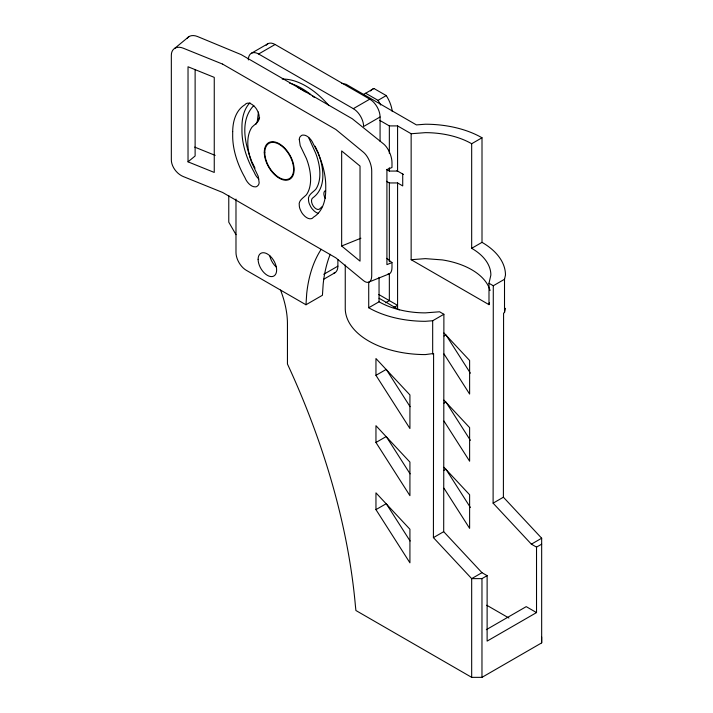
<?xml version="1.0" encoding="UTF-8"?>
<svg xmlns="http://www.w3.org/2000/svg" width="713" height="713" viewBox="0 0 713 713"><rect width="100%" height="100%" fill="white"/><g stroke="black" fill="none" stroke-linecap="round" stroke-linejoin="round"><path stroke-width="1.07" d="M228.775 195.514L228.775 222.171L235.985 234.648M345.252 264.969L345.252 308.328A80.106 46.247 0 0 0 425.367 354.584L433.593 353.496L433.415 537.62L471.676 578.626L471.676 677.35L481.97 677.35L541.666 642.885L541.666 636.941M541.666 642.885L541.666 538.217L503.396 497.211L503.583 313.087L504.51 312.552L504.51 279.273L505.472 275.058A80.106 46.247 0 0 0 482.006 242.349L482.006 137.769L471.676 143.732L471.676 248.311A65.498 37.816 0 0 1 490.865 275.058L488.993 283.266L493.289 285.753L493.111 503.155L531.372 544.162L536.524 547.129L536.524 612.583L487.122 641.103L487.122 575.658L481.97 572.682L443.7 531.675L443.887 314.273L432.675 320.752L425.367 321.305A80.106 46.247 0 0 1 368.719 307.758L368.719 282.17M375.956 509.626L375.956 492.843L409.922 529.242L409.922 562.815L375.956 509.626L386.25 503.69L410.091 541.007M375.956 442.479L375.956 425.697L409.922 462.086L409.922 495.66L375.956 442.479L386.25 436.534L410.091 473.86M375.956 375.332L375.956 358.541L409.922 394.94L409.922 428.513L375.956 375.332L386.25 369.387L410.091 406.713M368.719 307.758L379.049 301.795L379.049 277.321M389.343 273.97L389.343 300.61L385.599 302.767M389.343 261.76L389.343 182.947L386.473 181.289M389.343 153.438L389.343 125.907L379.824 120.408M397.578 309.326L397.578 182.947L389.343 182.947M389.343 125.907L397.578 125.907L397.578 171.067L389.343 171.067L386.473 169.409M402.72 174.034L402.72 185.924L397.578 182.947M489.457 302.606L488.993 304.656L411.143 259.71L411.143 133.732L397.578 125.907M481.97 677.35L481.97 578.626L487.122 575.658M235.985 199.07L235.985 252.473A14.554 8.404 60 0 0 246.279 270.298L305.975 304.763L306.706 293.596A175.763 101.478 60 0 1 321.189 249.318M257.241 121.932L258.445 112.039M504.51 312.552L505.472 308.328M256.029 124.178L259.621 117.538M253.828 105.488C239.452 120.328 244.907 144.507 251.894 161.717M322.374 206.431L320.137 208.508A6.551 3.779 60 0 1 313.31 206.128A6.551 3.779 60 0 1 312.855 197.84C326.616 187.822 323.684 168.001 318.649 153.999M174.828 48.27L189.016 36.568M188.027 161.842L188.027 66.764L214.256 77.369L214.256 172.439L188.027 161.842L195.121 155.987L195.121 69.758M363.871 94.259A24.866 14.358 59.9 0 1 365.671 93.243L373.897 88.474L386.259 95.578A24.866 14.376 59.8 0 1 392.284 111.558M365.671 93.243L378.033 100.346L386.259 95.578M251.35 53.279L267.821 43.769M248.338 59.945A14.554 8.404 60 0 1 258.623 54.001L275.093 44.491L369.78 99.16A14.554 8.404 60 0 1 380.074 116.985L380.074 141.308M258.623 54.001L353.318 108.67L369.78 99.16M380.074 116.985L363.612 126.495A14.554 8.404 60 0 0 353.318 108.67M323.729 274.309L337.882 266.145L337.882 259.523M323.542 279.344L334.86 272.803M305.975 304.763L322.436 295.262L323.176 284.086A175.763 101.478 60 0 1 330.208 254.3M471.676 248.311L482.006 242.349M393.772 307.553L397.578 305.36L378.826 294.54M493.289 285.753L504.51 279.273M444.074 336.001L445.946 334.923L470.375 373.175M444.074 403.157L445.946 402.07L470.375 440.331M444.074 470.304L445.946 469.225L470.375 507.478M433.415 537.62L443.7 531.675M493.111 503.155L503.396 497.211M481.97 572.682L471.676 578.626L481.97 578.626M531.372 544.162L541.666 538.217M536.524 547.129L541.666 544.162M486.328 629.677L526.23 606.638L536.524 612.583M341.661 246.003L360.029 261.145L360.029 166.067L341.661 150.924L341.661 246.003L360.921 238.213M387.81 274.193A14.554 6.818 68 0 0 391.99 267.339L391.99 262.589L386.918 264.639L386.918 169.56L391.99 167.51L391.99 162.76A14.554 6.818 68 0 0 383.639 143.99L352.284 118.768L241.128 54.598L197.448 36.497A14.554 9.732 50.5 0 0 187.127 38.261M369.272 281.92L389.548 273.73M411.143 133.732L425.367 132.654A65.498 37.816 0 0 1 471.676 143.732M411.143 259.71L425.367 258.632L442.318 259.915A65.498 37.816 0 0 1 490.054 290.53M341.803 83.323L346.108 84.303L416.419 124.9L425.367 124.222A80.106 46.247 0 0 1 482.006 137.769M194.72 147.11L215.166 155.372M396.9 170.674L403.531 174.507M443.887 314.273L439.591 311.786L425.367 312.873A65.498 37.816 0 0 1 379.049 301.795M379.04 298.221L399.218 309.879M486.738 605.23L508.895 618.019M471.676 677.35L355.912 610.515L355.377 605.453A513.716 296.599 60 0 0 287.446 364.013L287.446 323.782A72.779 42.022 60 0 0 280.548 290.093M386.838 258.338L391.99 262.589M443.958 332.98L469.617 360.475L469.617 394.048L443.994 353.933M443.958 400.127L469.617 427.622L469.617 461.195L443.994 421.08M443.958 467.273L469.617 494.769L469.617 528.351L443.994 488.227M378.033 100.346L379.851 103.438A24.866 14.376 59.8 0 1 380.662 105.034M315.093 146.192L316.884 149.917M317.33 150.853L318.337 152.947M252.331 162.626L255.022 168.215M308.684 137.654L315.672 153.188A44.411 25.641 60 0 1 315.672 189.444C312.704 192.51 307.33 195.202 308.551 200.291A8.182 4.724 60 0 0 310.066 205.389A8.182 4.724 60 0 0 313.203 209.978L314.139 210.959A10.9 6.292 60 0 0 318.123 213.258M488.993 283.266L488.993 304.656M432.675 320.752L432.675 354.022M389.343 167.76L389.343 171.067M370.564 90.943A24.866 14.358 59.9 0 1 373.897 88.474M282.196 79.081A72.779 42.022 60 0 1 328.925 105.577M337.882 266.145A14.554 8.404 60 0 1 333.488 273.346M276.296 267.063A13.101 7.567 60 0 1 269.746 255.717M289.531 83.082A72.779 42.022 60 0 1 310.806 94.535M312.57 95.952A72.779 42.022 60 0 1 314.308 97.423M266.181 45.284A14.554 8.404 60 0 1 275.093 44.491M297.731 87.378A72.779 42.022 60 0 1 305.298 91.87M325.208 198.276A6.551 3.779 60 0 1 325.208 190.71M249.987 102.743A60.213 34.768 60 0 0 241.948 126.219L241.948 131.29A60.213 34.768 60 0 0 254.024 171.922L255.37 174.73A10.9 6.292 60 0 0 258.828 179.025M232.688 131.566L232.688 136.638A60.213 34.768 60 0 0 244.755 177.27L246.11 180.077A10.9 6.292 60 0 0 253.552 186.672L254.479 186.77A8.182 4.724 60 0 0 257.616 185.799A8.182 4.724 60 0 0 259.131 182.457L258.231 176.334L252.01 163.393A44.411 25.641 60 0 1 252.01 127.128C254.978 124.062 260.352 121.379 259.131 116.281A8.182 4.724 60 0 0 257.616 111.192A8.182 4.724 60 0 0 254.479 106.593L253.552 105.613A10.9 6.292 60 0 0 246.11 103.626L244.755 104.873A60.213 34.768 60 0 0 232.688 131.566M299.291 139.472L300.191 145.586L306.412 158.536A44.411 25.641 60 0 1 306.412 194.792C303.444 197.857 298.07 200.549 299.291 205.638A8.182 4.724 60 0 0 300.806 210.736A8.182 4.724 60 0 0 303.943 215.326L304.87 216.306A10.9 6.292 60 0 0 312.312 218.303L313.667 217.046A60.213 34.768 60 0 0 325.743 190.362L325.743 185.291A60.213 34.768 60 0 0 313.667 144.659L312.312 141.851A10.9 6.292 60 0 0 304.87 135.247L303.943 135.158A8.182 4.724 60 0 0 300.806 136.121A8.182 4.724 60 0 0 299.291 139.472M222.599 64.099L183.259 48.199A14.554 9.732 50.5 0 0 171.334 55.258L171.334 159.846A14.554 9.732 50.5 0 0 183.259 176.548L222.599 192.457L335.823 257.821L363.372 280.539A14.554 6.818 68 0 0 371.723 275.539L371.723 170.951A14.554 6.818 68 0 0 363.372 152.181L335.823 129.463L222.599 64.099M258.115 259.309A13.101 7.567 60 0 0 272.01 276.591A13.101 7.567 60 0 0 272.01 258.07A13.101 7.567 60 0 0 258.115 259.309M264.799 152.644A20.374 11.764 60 0 0 286.412 179.533A20.374 11.764 60 0 0 286.412 150.71A20.374 11.764 60 0 0 264.799 152.644M264.291 152.341A21.105 12.183 60 0 0 286.671 180.193A21.105 12.183 60 0 0 286.671 150.345A21.105 12.183 60 0 0 264.291 152.341"/></g></svg>
